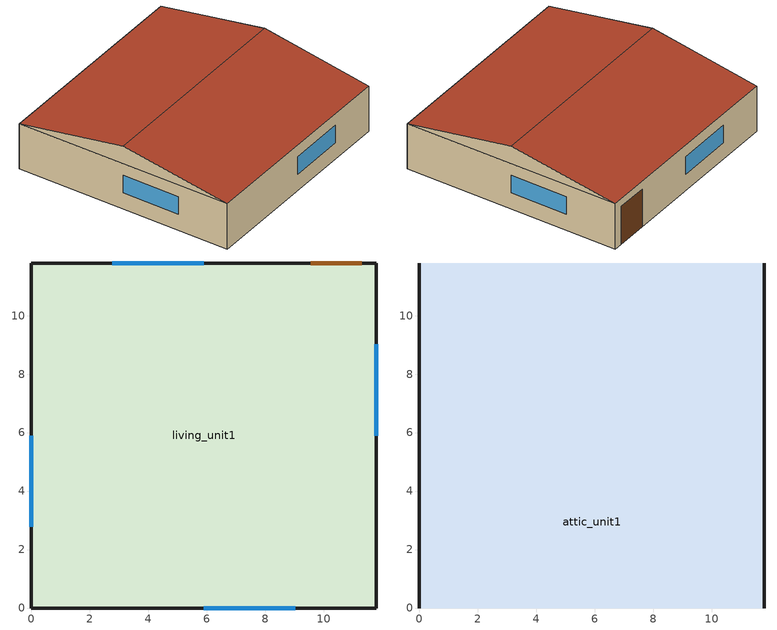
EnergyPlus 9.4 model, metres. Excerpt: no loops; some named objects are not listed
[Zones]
living_unit1
 floor ground (Interior Floor): 0,0 0,11.8 11.8,11.8 11.8,0 z0.12
 wall outside (Exterior Wall): 0,0 11.8,0 11.8,11.8 0,11.8 0,0 z0.12:2.7
 window (Exterior Window): 5.9,0 9.03,0 / 5.9,11.8 2.78,11.8 / 11.8,5.9 11.8,9.03 / 0,5.9 0,2.78 z1.04:2.04
 door (Exterior Door): 11.3,11.8 9.56,11.8 z0.12:2.26
 ceiling to attic_unit1 (Interior Ceiling): 0,0 11.8,0 11.8,11.8 0,11.8 z2.7
attic_unit1
 wall outside (Gable_end): 11.8,0,2.7 11.8,11.8,2.7 11.8,5.9,3.7; 0,11.8,2.7 0,0,2.7 0,5.9,3.7
 roof outside (Exterior Roof): 0,0,2.7 11.8,0,2.7 11.8,5.9,3.7 0,5.9,3.7; 11.8,11.8,2.7 0,11.8,2.7 0,5.9,3.7 11.8,5.9,3.7
[Building]
SF+CZ3CWH+USA_CA_San.Francisco.Intl.AP.724940+gasfurnace+slab+IECC_2018: North Axis {deg}=0; Terrain=Suburbs; Loads Convergence Tolerance Value {W}=0.04; Temperature Convergence Tolerance Value {deltaC}=0.4; Solar Distribution=FullExterior; Maximum Number of Warmup Days=25; Minimum Number of Warmup Days=6
[Site:Location]
San Francisco Intl Ap_CA_USA Design_Conditions: Latitude {deg}=37.62; Longitude {deg}=-122.4; Time Zone {hr}=-8; Elevation {m}=2
[SizingPeriod:DesignDay] Day of Month=21; Dry-Bulb Temperature Range Modifier Type=DefaultMultipliers; Humidity Condition Type=Wetbulb; Barometric Pressure {Pa}=101301; Rain Indicator=No; Snow Indicator=No; Daylight Saving Time Indicator=No
Name | Month | Day Type | Maximum Dry-Bulb Temperature {C} | Daily Dry-Bulb Temperature Range {deltaC} | Wetbulb or DewPoint at Maximum Dry-Bulb {C} | Wind Speed {m/s} | Wind Direction {deg} | Solar Model Indicator | Sky Clearness | ASHRAE Clear Sky Optical Depth for Beam Irradiance (taub) | ASHRAE Clear Sky Optical Depth for Diffuse Irradiance (taud)
San Francisco Intl Ap Ann Htg 99.6% Condns DB | 1 | WinterDesignDay | 3.8 | 0 | 3.8 | 2.2 | 150 | ASHRAEClearSky | 0
San Francisco Intl Ap Ann Clg .4% Condns DB=>MWB | 8 | SummerDesignDay | 28.3 | 8.5 | 17.2 | 5.9 | 310 | ASHRAETau |  | 0.365 | 2.435
[Site:WaterMainsTemperature]
Calculation Method=Correlation; Annual Average Outdoor Air Temperature {C}=13.7833; Maximum Difference In Monthly Average Outdoor Air Temperatures {deltaC}=7.1
[Material]
Name | Roughness | Thickness {m} | Conductivity {W/m-K} | Density {kg/m3} | Specific Heat {J/kg-K} | Solar Absorptance | Thermal Absorptance | Visible Absorptance
sheathing_consol_layer | Rough | 0.0127 | 0.0940184 | 685.008 | 1172.332
ceil_consol_layer | Rough | 0.340392 | 0.0617176 | 41.9286 | 776.251
wall_consol_layer | Rough | 0.1397 | 0.057165 | 120.801 | 1036.26
Asphalt_shingle | MediumRough | 0.00633985 | 0.08186 | 1121.29 | 1255.2 | 0.75
cement_stucco | MediumSmooth | 0.01905 | 0.721 | 1865.58 | 878.64
syn_stucco | MediumSmooth | 0.003048 | 8.65E-02 | 400 | 878.64
Drywall_1/2in | MediumSmooth | 0.0127 | 0.16009 | 800.923 | 1087.84
OSB_5/8in | MediumSmooth | 0.015875 | 0.1163 | 544.627 | 1213.36
OSB_7/16in | MediumSmooth | 0.0111125 | 0.1163 | 544.627 | 1213.36
Blown_R30 | MediumRough | 0.212598 | 0.04119 | 9.61107 | 836.8
Plywood_3/4in | Rough | 0.01905 | 0.115458 | 544.68 | 674.54 | 0.7 | 0.9 | 0.7
Carpet_n_pad | MediumSmooth | 0.0254001 | 0.0601314 | 32.0369 | 836.8 | 0.7 | 0.9 | 0.7
OSB_1/2in | MediumSmooth | 0.0127 | 0.1163 | 544.627 | 1213.36 | 0.7 | 0.9 | 0.7
door_const | Smooth | 0.0396277 | 0.0720096 | 512.64 | 767.58
Std Wood 6inch | MediumSmooth | 0.15 | 0.12 | 540 | 1210 | 0.7 | 0.9 | 0.7
Batt_R10 | MediumRough | 0.0683 | 0.03876 | 9.61107 | 836.8 | 0.7 | 0.9 | 0.7
[Material:NoMass]
Bldg_paper_felt: Roughness=Smooth; Thermal Resistance {m2-K/W}=0.0105666
[Material:AirGap]
Air_4_in_vert: Thermal Resistance {m2-K/W}=0.158499
[WindowMaterial:SimpleGlazingSystem]
Glass: U-Factor {W/m2-K}=1.817152; Solar Heat Gain Coefficient=0.216875; Visible Transmittance=0.88
[WindowMaterial:Blind]
int_blind: Slat Orientation=Horizontal; Slat Width {m}=0.025; Slat Separation {m}=0.01875; Slat Thickness {m}=0.001; Slat Angle {deg}=45; Slat Conductivity {W/m-K}=221; Slat Beam Solar Transmittance=0; Front Side Slat Beam Solar Reflectance=0.5; Back Side Slat Beam Solar Reflectance=0.5; Slat Diffuse Solar Transmittance=0; Front Side Slat Diffuse Solar Reflectance=0.5; Back Side Slat Diffuse Solar Reflectance=0.5; Slat Beam Visible Transmittance=0; Front Side Slat Beam Visible Reflectance=0.5; Back Side Slat Beam Visible Reflectance=0.5; Slat Diffuse Visible Transmittance=0; Front Side Slat Diffuse Visible Reflectance=0.5; Back Side Slat Diffuse Visible Reflectance=0.5; Slat Infrared Hemispherical Transmittance=0; Front Side Slat Infrared Hemispherical Emissivity=0.9; Back Side Slat Infrared Hemispherical Emissivity=0.9; Blind to Glass Distance {m}=0.05; Blind Top Opening Multiplier=0.5; Blind Bottom Opening Multiplier=0.5; Blind Left Side Opening Multiplier=0.5; Blind Right Side Opening Multiplier=0.5
[Construction]
InteriorFurnishings: Std Wood 6inch
Interior Floor: Plywood_3/4in, Carpet_n_pad
Exterior Roof: Asphalt_shingle, OSB_1/2in
Exterior Window: Glass
Exterior Door: door_const
Gable_end: cement_stucco, Bldg_paper_felt, OSB_5/8in, Air_4_in_vert, Drywall_1/2in
window_w_blinds: Glass, int_blind
Exterior Wall: syn_stucco, sheathing_consol_layer, OSB_7/16in, Batt_R10, wall_consol_layer, Drywall_1/2in
Interior Ceiling: ceil_consol_layer, Blown_R30, Drywall_1/2in
[Zone] Multiplier=1
living_unit1; attic_unit1
[WindowShadingControl]
Shades-living_unit1: Zone=living_unit1; Shading Type=InteriorBlind; Construction with Shading=window_w_blinds; Shading Control Type=OnIfScheduleAllows; Schedule=shading_2012iecc; Shading Control Is Scheduled=Yes; Glare Control Is Active=No; Multiple Surface Control Type=Sequential; Fenestration Surface 1=Window_ldf_1.unit1; Fenestration Surface 2=Window_ldb_1.unit1; Fenestration Surface 3=Window_sdr_1.unit1; Fenestration Surface 4=Window_sdl_1.unit1
[InternalMass]
Internalmass_unit1: Construction=InteriorFurnishings; Zone or ZoneList=living_unit1; Surface Area {m2}=9.89591
[GroundHeatTransfer:Control]
gtp_control: Run Basement Preprocessor=no; Run Slab Preprocessor=yes
[GroundHeatTransfer:Slab:Materials]
NMAT: Number of materials=2; ALBEDO: Surface Albedo: No Snow=0.16; ALBEDO: Surface Albedo: Snow=0.4; EPSLW: Surface Emissivity: No Snow=0.9; EPSLW: Surface Emissivity: Snow=0.9; Z0: Surface Roughness: No Snow {cm}=0.75; Z0: Surface Roughness: Snow {cm}=0.05; HIN: Indoor HConv: Downward Flow {W/m2-K}=6; HIN: Indoor HConv: Upward {W/m2-K}=9
[GroundHeatTransfer:Slab:MatlProps]
RHO: Slab Material density {kg/m3}=2300; RHO: Soil Density {kg/m3}=1200; CP: Slab CP {J/kg-K}=650; CP: Soil CP {J/kg-K}=1200; TCON: Slab k {W/m-K}=0.9; TCON: Soil k {W/m-K}=1
[GroundHeatTransfer:Slab:BoundConds]
EVTR: Is surface evapotranspiration modeled=FALSE; FIXBC: is the lower boundary at a fixed temperature=TRUE; TDEEPin {C}=10; USRHflag: Is the ground surface h specified by the user?=FALSE
[GroundHeatTransfer:Slab:BldgProps]
IYRS: Number of years to iterate=10; Shape: Slab shape=0; HBLDG: Building height {m}=4; TIN1: January Indoor Average Temperature Setpoint {C}=22.22; TIN2: February Indoor Average Temperature Setpoint {C}=22.22; TIN3: March Indoor Average Temperature Setpoint {C}=22.22; TIN4: April Indoor Average Temperature Setpoint {C}=22.22; TIN5: May Indoor Average Temperature Setpoint {C}=22.22; TIN6: June Indoor Average Temperature Setpoint {C}=23.88; TIN7: July Indoor Average Temperature Setpoint {C}=23.88; TIN8: August Indoor Average Temperature Setpoint {C}=23.88; TIN9: September Indoor Average Temperature Setpoint {C}=23.88; TIN10: October Indoor Average Temperature Setpoint {C}=22.22; TIN11: November Indoor Average Temperature Setpoint {C}=22.22; TIN12: December Indoor Average Temperature Setpoint {C}=22.22; TINAmp: Daily Indoor sine wave variation amplitude {deltaC}=0; ConvTol: Convergence Tolerance=0.1
[GroundHeatTransfer:Slab:Insulation]
RINS: R value of under slab insulation {m2-K/W}=0; DINS: Width of strip of under slab insulation {m}=0; RVINS: R value of vertical insulation {m2-K/W}=0; ZVINS: Depth of vertical insulation {m}=1.5; IVINS: Flag: Is there vertical insulation=0
[GroundHeatTransfer:Slab:EquivalentSlab]
APRatio: The area to perimeter ratio for this slab {m}=2.59948; SLABDEPTH: Thickness of slab on grade {m}=0.1; CLEARANCE: Distance from edge of slab to domain edge {m}=15; ZCLEARANCE: Distance from bottom of slab to domain bottom {m}=15
[GroundHeatTransfer:Basement:SimParameters]
F: Multiplier for the ADI solution=0.1; IYRS: Maximum number of yearly iterations:=15
[GroundHeatTransfer:Basement:MatlProps]
NMAT: Number of materials in this domain=6; Density for Foundation Wall {kg/m3}=2243; density for Floor Slab {kg/m3}=2243; density for Ceiling {kg/m3}=311; density for Soil {kg/m3}=1500; density for Gravel {kg/m3}=2000; density for Wood {kg/m3}=449; Specific heat for foundation wall {J/kg-K}=880; Specific heat for floor slab {J/kg-K}=880; Specific heat for ceiling {J/kg-K}=1530; Specific heat for soil {J/kg-K}=840; Specific heat for gravel {J/kg-K}=720; Specific heat for wood {J/kg-K}=1530; Thermal conductivity for foundation wall {W/m-K}=1.4; Thermal conductivity for floor slab {W/m-K}=1.4; Thermal conductivity for ceiling {W/m-K}=0.09; thermal conductivity for soil {W/m-K}=1.1; thermal conductivity for gravel {W/m-K}=1.9; thermal conductivity for wood {W/m-K}=0.12
[GroundHeatTransfer:Basement:Insulation]
REXT: R Value of any exterior insulation {m2-K/W}=2.2893; INSFULL: Flag: Is the wall fully insulated?=True
[GroundHeatTransfer:Basement:SurfaceProps]
ALBEDO: Surface albedo for No snow conditions=0.16; ALBEDO: Surface albedo for snow conditions=0.4; EPSLN: Surface emissivity No Snow=0.94; EPSLN: Surface emissivity with Snow=0.86; VEGHT: Surface roughness No snow conditions {cm}=6; VEGHT: Surface roughness Snow conditions {cm}=0.25; PET: Flag, Potential evapotranspiration on?=False
[GroundHeatTransfer:Basement:BldgData]
DWALL: Wall thickness {m}=0.2; DSLAB: Floor slab thickness {m}=0.243828; DGRAVXY: Width of gravel pit beside basement wall {m}=0.3; DGRAVZN: Gravel depth extending above the floor slab {m}=0.2; DGRAVZP: Gravel depth below the floor slab {m}=0.1
[GroundHeatTransfer:Basement:Interior]
COND: Flag: Is the basement conditioned?=True; HIN: Downward convection only heat transfer coefficient {W/m2-K}=0.92; HIN: Upward convection only heat transfer coefficient {W/m2-K}=4.04; HIN: Horizontal convection only heat transfer coefficient {W/m2-K}=3.08; HIN: Downward combined (convection and radiation) heat transfer coefficient {W/m2-K}=6.13; HIN: Upward combined (convection and radiation) heat transfer coefficient {W/m2-K}=9.26; HIN: Horizontal combined (convection and radiation) heat transfer coefficient {W/m2-K}=8.29
[GroundHeatTransfer:Basement:ComBldg]
January average temperature {C}=21; February average temperature {C}=21; March average temperature {C}=21; April average temperature {C}=21; May average temperature {C}=24; June average temperature {C}=24; July average temperature {C}=24; August average temperature {C}=24; September average temperature {C}=24; October average temperature {C}=24; November average temperature {C}=21; December average temperature {C}=21; Daily variation sine wave amplitude {deltaC}=21
[GroundHeatTransfer:Basement:EquivSlab]
APRatio: The area to perimeter ratio for this slab {m}=2.59948; EquivSizing: Flag=True
[GroundHeatTransfer:Basement:EquivAutoGrid]
CLEARANCE: Distance from outside of wall to edge of 3-D ground domain {m}=15; SlabDepth: Thickness of the floor slab {m}=0.1; BaseDepth: Depth of the basement wall below grade {m}=1.21914
[People]
people_unit1: Zone or ZoneList=living_unit1; Number of People Schedule=Occupancy; Number of People Calculation Method=People; Number of People=2; Fraction Radiant=0; Sensible Heat Fraction=autocalculate; Activity Level Schedule=activity_sch; Enable ASHRAE 55 Comfort Warnings=No; Mean Radiant Temperature Calculation Type=ZoneAveraged
[Lights] Zone or ZoneList=living_unit1; Schedule=InteriorLightingHE; Design Level Calculation Method=Watts/Area; Return Air Fraction=0; Fraction Radiant=0.6; Fraction Visible=0.2; Fraction Replaceable=0
Name | Watts per Zone Floor Area {W/m2}
Living Hardwired Lighting1 | 0.302
Living Plug-in Lighting1 | 0.126
[ElectricEquipment] Zone or ZoneList=living_unit1
Name | Schedule | Design Level Calculation Method | Design Level {W} | Fraction Latent | Fraction Radiant | Fraction Lost | Watts per Zone Floor Area {W/m2}
refrigerator1 | Refrigerator | EquipmentLevel | 105.98 | 0 | 1 | 0
IECC_Adj1 | MiscPlugLoad | Watts/Area |  | 0.062439 | 0.411909 | 0.251045 | 2.73
DishWasher | DishWasherAnnualSch | EquipmentLevel | 1125 | 0.15 | 0.6 | 0.25
ClothesWasher | ClothesWasherAnnualSch | EquipmentLevel | 800 | 0 | 0.8 | 0.2
ClothesDryer | ClothesDryerAnnualSch | EquipmentLevel | 2320 | 0.05 | 0.15 | 0.8
Oven | OvenAnnualSch | EquipmentLevel | 4000 | 0.3 | 0.4 | 0.3
[GasEquipment]
Cooktop: Zone or ZoneList=living_unit1; Schedule=CooktopAnnualSch; Design Level Calculation Method=EquipmentLevel; Design Level {W}=5003; Fraction Latent=0.3; Fraction Radiant=0.4; Fraction Lost=0.3; Carbon Dioxide Generation Rate {m3/s-W}=0
[ZoneInfiltration:DesignFlowRate] Schedule=alwaysOn; Design Flow Rate Calculation Method=AirChanges/Hour; Air Changes per Hour {1/hr}=0.3
Name | Zone or ZoneList
living_unti1_infiltration | living_unit1
attic_infiltration | attic_unit1
[ZoneVentilation:DesignFlowRate]
Ventilation_unit1: Zone or ZoneList=living_unit1; Schedule=always_avail; Design Flow Rate Calculation Method=Flow/Zone; Design Flow Rate {m3/s}=0.0283168; Ventilation Type=Exhaust; Fan Pressure Rise {Pa}=0; Fan Total Efficiency=1; Constant Term Coefficient=1; Temperature Term Coefficient=0; Velocity Term Coefficient=0; Velocity Squared Term Coefficient=0; Minimum Indoor Temperature {C}=-100; Maximum Indoor Temperature {C}=100; Delta Temperature {deltaC}=-100; Minimum Outdoor Temperature {C}=-100; Maximum Outdoor Temperature {C}=100; Maximum Wind Speed {m/s}=40
[Exterior:Lights]
Name | Schedule | Design Level {W}
Exterior-Lights_unit1 | ExteriorLighting | 12.44
Garage-Lights_unit1 | InteriorLightingHE | 2.06
[HVACTemplate:Zone:Unitary]
living_unit1: Template Unitary System=HVAC_unitary; Template Thermostat=thermostat_general; Supply Air Maximum Flow Rate {m3/s}=autosize; Outdoor Air Method=Flow/Person; Outdoor Air Flow Rate per Person {m3/s}=0.00944; Baseboard Heating Type=None; Baseboard Heating Capacity {W}=autosize; Zone Cooling Design Supply Air Temperature Input Method=SystemSupplyAirTemperature; Zone Cooling Design Supply Air Temperature {C}=12.8; Zone Cooling Design Supply Air Temperature Difference {deltaC}=11.11; Zone Heating Design Supply Air Temperature Input Method=SystemSupplyAirTemperature; Zone Heating Design Supply Air Temperature {C}=50; Zone Heating Design Supply Air Temperature Difference {deltaC}=30
[HVACTemplate:System:Unitary]
HVAC_unitary: Control Zone or Thermostat Location=living_unit1; Supply Fan Maximum Flow Rate {m3/s}=autosize; Supply Fan Total Efficiency=0.7; Supply Fan Delta Pressure {Pa}=600; Supply Fan Motor Efficiency=0.9; Supply Fan Motor in Air Stream Fraction=1; Cooling Coil Type=SingleSpeedDX; Cooling Design Supply Air Temperature {C}=12.8; Cooling Coil Gross Rated Total Capacity {W}=autosize; Cooling Coil Gross Rated Sensible Heat Ratio=autosize; Cooling Coil Gross Rated COP {W/W}=3; Heating Coil Type=Gas; Heating Design Supply Air Temperature {C}=50; Heating Coil Capacity {W}=autosize; Gas Heating Coil Efficiency=0.8; Maximum Outdoor Air Flow Rate {m3/s}=autosize; Minimum Outdoor Air Flow Rate {m3/s}=autosize; Economizer Type=NoEconomizer; Economizer Lockout=NoLockout; Supply Fan Placement=BlowThrough; Night Cycle Control=StayOff; Heat Recovery Type=None; Sensible Heat Recovery Effectiveness=0.7; Latent Heat Recovery Effectiveness=0.65; Dehumidification Control Type=None; Dehumidification Setpoint {percent}=60; Humidifier Type=None; Humidifier Rated Capacity {m3/s}=0.000001; Humidifier Rated Electric Power {W}=autosize; Humidifier Setpoint {percent}=30; Return Fan=No; Return Fan Total Efficiency=0.7; Return Fan Delta Pressure {Pa}=500; Return Fan Motor Efficiency=0.9; Return Fan Motor in Air Stream Fraction=1
[ExternalInterface:FunctionalMockupUnitImport:From:Variable] Output:Variable Index Key=living_unit1; FMU File=Joe_ep_fmu.fmu; FMU Instance=Joe_ep_fmu
Name | Output:Variable | FMU Variable
 | Zone Mean Air Temperature | epSendZoneMeanAirTemp
 | Zone Thermostat Heating Setpoint Temperature | epSendHeatingSetpoint
 | Zone Thermostat Cooling Setpoint Temperature | epSendCoolingSetpoint
 | Zone Air Relative Humidity | epSendZoneHumidity
[Schedule:Week:Daily]
Week0DishWasherSch: alwaysOffDaySch, Week0Day1DishWasherSch, alwaysOffDaySch, alwaysOffDaySch, alwaysOffDaySch, alwaysOffDaySch, alwaysOffDaySch, alwaysOffDaySch, alwaysOffDaySch, alwaysOffDaySch, alwaysOffDaySch, alwaysOffDaySch
Week1DishWasherSch; Week8DishWasherSch; Week14DishWasherSch; Week16DishWasherSch; Week21DishWasherSch; Week31DishWasherSch; Week32DishWasherSch; Week39DishWasherSch; Week43DishWasherSch; Week47DishWasherSch: alwaysOffDaySch, alwaysOffDaySch, alwaysOffDaySch, alwaysOffDaySch, alwaysOffDaySch, alwaysOffDaySch, alwaysOffDaySch, alwaysOffDaySch, alwaysOffDaySch, alwaysOffDaySch, alwaysOffDaySch, alwaysOffDaySch
Week2DishWasherSch: alwaysOffDaySch, alwaysOffDaySch, Week2Day2DishWasherSch, Week2Day3DishWasherSch, alwaysOffDaySch, Week2Day5DishWasherSch, alwaysOffDaySch, alwaysOffDaySch, alwaysOffDaySch, alwaysOffDaySch, alwaysOffDaySch, alwaysOffDaySch
Week3DishWasherSch: Week3Day0DishWasherSch, alwaysOffDaySch, Week3Day2DishWasherSch, alwaysOffDaySch, alwaysOffDaySch, alwaysOffDaySch, Week3Day6DishWasherSch, alwaysOffDaySch, alwaysOffDaySch, alwaysOffDaySch, alwaysOffDaySch, alwaysOffDaySch
Week4DishWasherSch: alwaysOffDaySch, Week4Day1DishWasherSch, alwaysOffDaySch, alwaysOffDaySch, alwaysOffDaySch, alwaysOffDaySch, alwaysOffDaySch, alwaysOffDaySch, alwaysOffDaySch, alwaysOffDaySch, alwaysOffDaySch, alwaysOffDaySch
Week5DishWasherSch: alwaysOffDaySch, alwaysOffDaySch, alwaysOffDaySch, Week5Day3DishWasherSch, Week5Day4DishWasherSch, alwaysOffDaySch, alwaysOffDaySch, alwaysOffDaySch, alwaysOffDaySch, alwaysOffDaySch, alwaysOffDaySch, alwaysOffDaySch
Week6DishWasherSch: alwaysOffDaySch, Week6Day1DishWasherSch, alwaysOffDaySch, Week6Day3DishWasherSch, alwaysOffDaySch, alwaysOffDaySch, alwaysOffDaySch, alwaysOffDaySch, alwaysOffDaySch, alwaysOffDaySch, alwaysOffDaySch, alwaysOffDaySch
Week7DishWasherSch: Week7Day0DishWasherSch, Week7Day1DishWasherSch, alwaysOffDaySch, alwaysOffDaySch, alwaysOffDaySch, alwaysOffDaySch, alwaysOffDaySch, alwaysOffDaySch, alwaysOffDaySch, alwaysOffDaySch, alwaysOffDaySch, alwaysOffDaySch
Week9DishWasherSch: Week9Day0DishWasherSch, alwaysOffDaySch, alwaysOffDaySch, Week9Day3DishWasherSch, alwaysOffDaySch, alwaysOffDaySch, alwaysOffDaySch, alwaysOffDaySch, alwaysOffDaySch, alwaysOffDaySch, alwaysOffDaySch, alwaysOffDaySch
Week10DishWasherSch: Week10Day0DishWasherSch, alwaysOffDaySch, alwaysOffDaySch, alwaysOffDaySch, Week10Day4DishWasherSch, Week10Day5DishWasherSch, alwaysOffDaySch, alwaysOffDaySch, alwaysOffDaySch, alwaysOffDaySch, alwaysOffDaySch, alwaysOffDaySch
Week11DishWasherSch: alwaysOffDaySch, Week11Day1DishWasherSch, alwaysOffDaySch, Week11Day3DishWasherSch, Week11Day4DishWasherSch, Week11Day5DishWasherSch, Week11Day6DishWasherSch, alwaysOffDaySch, alwaysOffDaySch, alwaysOffDaySch, alwaysOffDaySch, alwaysOffDaySch
Week12DishWasherSch: alwaysOffDaySch, Week12Day1DishWasherSch, alwaysOffDaySch, alwaysOffDaySch, alwaysOffDaySch, Week12Day5DishWasherSch, alwaysOffDaySch, alwaysOffDaySch, alwaysOffDaySch, alwaysOffDaySch, alwaysOffDaySch, alwaysOffDaySch
Week13DishWasherSch: alwaysOffDaySch, Week13Day1DishWasherSch, alwaysOffDaySch, alwaysOffDaySch, alwaysOffDaySch, alwaysOffDaySch, alwaysOffDaySch, alwaysOffDaySch, alwaysOffDaySch, alwaysOffDaySch, alwaysOffDaySch, alwaysOffDaySch
Week15DishWasherSch: Week15Day0DishWasherSch, alwaysOffDaySch, alwaysOffDaySch, alwaysOffDaySch, alwaysOffDaySch, Week15Day5DishWasherSch, alwaysOffDaySch, alwaysOffDaySch, alwaysOffDaySch, alwaysOffDaySch, alwaysOffDaySch, alwaysOffDaySch
Week17DishWasherSch: alwaysOffDaySch, alwaysOffDaySch, alwaysOffDaySch, alwaysOffDaySch, alwaysOffDaySch, Week17Day5DishWasherSch, alwaysOffDaySch, alwaysOffDaySch, alwaysOffDaySch, alwaysOffDaySch, alwaysOffDaySch, alwaysOffDaySch
Week18DishWasherSch: Week18Day0DishWasherSch, alwaysOffDaySch, Week18Day2DishWasherSch, alwaysOffDaySch, Week18Day4DishWasherSch, alwaysOffDaySch, alwaysOffDaySch, alwaysOffDaySch, alwaysOffDaySch, alwaysOffDaySch, alwaysOffDaySch, alwaysOffDaySch
Week19DishWasherSch: alwaysOffDaySch, alwaysOffDaySch, alwaysOffDaySch, Week19Day3DishWasherSch, Week19Day4DishWasherSch, alwaysOffDaySch, alwaysOffDaySch, alwaysOffDaySch, alwaysOffDaySch, alwaysOffDaySch, alwaysOffDaySch, alwaysOffDaySch
Week20DishWasherSch: Week20Day0DishWasherSch, alwaysOffDaySch, Week20Day2DishWasherSch, Week20Day3DishWasherSch, Week20Day4DishWasherSch, alwaysOffDaySch, alwaysOffDaySch, alwaysOffDaySch, alwaysOffDaySch, alwaysOffDaySch, alwaysOffDaySch, alwaysOffDaySch
Week22DishWasherSch: Week22Day0DishWasherSch, alwaysOffDaySch, alwaysOffDaySch, alwaysOffDaySch, alwaysOffDaySch, alwaysOffDaySch, alwaysOffDaySch, alwaysOffDaySch, alwaysOffDaySch, alwaysOffDaySch, alwaysOffDaySch, alwaysOffDaySch
Week23DishWasherSch: alwaysOffDaySch, alwaysOffDaySch, Week23Day2DishWasherSch, Week23Day3DishWasherSch, Week23Day4DishWasherSch, alwaysOffDaySch, alwaysOffDaySch, alwaysOffDaySch, alwaysOffDaySch, alwaysOffDaySch, alwaysOffDaySch, alwaysOffDaySch
Week24DishWasherSch: Week24Day0DishWasherSch, Week24Day1DishWasherSch, Week24Day2DishWasherSch, Week24Day3DishWasherSch, alwaysOffDaySch, alwaysOffDaySch, Week24Day6DishWasherSch, alwaysOffDaySch, alwaysOffDaySch, alwaysOffDaySch, alwaysOffDaySch, alwaysOffDaySch
Week25DishWasherSch: alwaysOffDaySch, Week25Day1DishWasherSch, alwaysOffDaySch, alwaysOffDaySch, alwaysOffDaySch, alwaysOffDaySch, alwaysOffDaySch, alwaysOffDaySch, alwaysOffDaySch, alwaysOffDaySch, alwaysOffDaySch, alwaysOffDaySch
Week26DishWasherSch: Week26Day0DishWasherSch, Week26Day1DishWasherSch, alwaysOffDaySch, alwaysOffDaySch, alwaysOffDaySch, Week26Day5DishWasherSch, alwaysOffDaySch, alwaysOffDaySch, alwaysOffDaySch, alwaysOffDaySch, alwaysOffDaySch, alwaysOffDaySch
Week27DishWasherSch: alwaysOffDaySch, alwaysOffDaySch, alwaysOffDaySch, alwaysOffDaySch, alwaysOffDaySch, Week27Day5DishWasherSch, alwaysOffDaySch, alwaysOffDaySch, alwaysOffDaySch, alwaysOffDaySch, alwaysOffDaySch, alwaysOffDaySch
Week28DishWasherSch: alwaysOffDaySch, alwaysOffDaySch, alwaysOffDaySch, Week28Day3DishWasherSch, alwaysOffDaySch, alwaysOffDaySch, alwaysOffDaySch, alwaysOffDaySch, alwaysOffDaySch, alwaysOffDaySch, alwaysOffDaySch, alwaysOffDaySch
Week29DishWasherSch: alwaysOffDaySch, alwaysOffDaySch, Week29Day2DishWasherSch, alwaysOffDaySch, alwaysOffDaySch, alwaysOffDaySch, alwaysOffDaySch, alwaysOffDaySch, alwaysOffDaySch, alwaysOffDaySch, alwaysOffDaySch, alwaysOffDaySch
Week30DishWasherSch: alwaysOffDaySch, Week30Day1DishWasherSch, alwaysOffDaySch, alwaysOffDaySch, alwaysOffDaySch, alwaysOffDaySch, alwaysOffDaySch, alwaysOffDaySch, alwaysOffDaySch, alwaysOffDaySch, alwaysOffDaySch, alwaysOffDaySch
Week33DishWasherSch: alwaysOffDaySch, Week33Day1DishWasherSch, alwaysOffDaySch, alwaysOffDaySch, Week33Day4DishWasherSch, Week33Day5DishWasherSch, alwaysOffDaySch, alwaysOffDaySch, alwaysOffDaySch, alwaysOffDaySch, alwaysOffDaySch, alwaysOffDaySch
Week34DishWasherSch: alwaysOffDaySch, alwaysOffDaySch, alwaysOffDaySch, alwaysOffDaySch, alwaysOffDaySch, alwaysOffDaySch, Week34Day6DishWasherSch, alwaysOffDaySch, alwaysOffDaySch, alwaysOffDaySch, alwaysOffDaySch, alwaysOffDaySch
Week35DishWasherSch: Week35Day0DishWasherSch, Week35Day1DishWasherSch, alwaysOffDaySch, Week35Day3DishWasherSch, alwaysOffDaySch, alwaysOffDaySch, alwaysOffDaySch, alwaysOffDaySch, alwaysOffDaySch, alwaysOffDaySch, alwaysOffDaySch, alwaysOffDaySch
Week36DishWasherSch: Week36Day0DishWasherSch, alwaysOffDaySch, Week36Day2DishWasherSch, alwaysOffDaySch, alwaysOffDaySch, alwaysOffDaySch, Week36Day6DishWasherSch, alwaysOffDaySch, alwaysOffDaySch, alwaysOffDaySch, alwaysOffDaySch, alwaysOffDaySch
Week37DishWasherSch: Week37Day0DishWasherSch, alwaysOffDaySch, Week37Day2DishWasherSch, alwaysOffDaySch, alwaysOffDaySch, alwaysOffDaySch, Week37Day6DishWasherSch, alwaysOffDaySch, alwaysOffDaySch, alwaysOffDaySch, alwaysOffDaySch, alwaysOffDaySch
Week38DishWasherSch: Week38Day0DishWasherSch, alwaysOffDaySch, Week38Day2DishWasherSch, alwaysOffDaySch, Week38Day4DishWasherSch, Week38Day5DishWasherSch, Week38Day6DishWasherSch, alwaysOffDaySch, alwaysOffDaySch, alwaysOffDaySch, alwaysOffDaySch, alwaysOffDaySch
Week40DishWasherSch: alwaysOffDaySch, Week40Day1DishWasherSch, alwaysOffDaySch, Week40Day3DishWasherSch, Week40Day4DishWasherSch, alwaysOffDaySch, Week40Day6DishWasherSch, alwaysOffDaySch, alwaysOffDaySch, alwaysOffDaySch, alwaysOffDaySch, alwaysOffDaySch
Week41DishWasherSch: alwaysOffDaySch, Week41Day1DishWasherSch, alwaysOffDaySch, alwaysOffDaySch, alwaysOffDaySch, Week41Day5DishWasherSch, alwaysOffDaySch, alwaysOffDaySch, alwaysOffDaySch, alwaysOffDaySch, alwaysOffDaySch, alwaysOffDaySch
Week42DishWasherSch: alwaysOffDaySch, alwaysOffDaySch, alwaysOffDaySch, Week42Day3DishWasherSch, alwaysOffDaySch, alwaysOffDaySch, alwaysOffDaySch, alwaysOffDaySch, alwaysOffDaySch, alwaysOffDaySch, alwaysOffDaySch, alwaysOffDaySch
Week44DishWasherSch: alwaysOffDaySch, Week44Day1DishWasherSch, alwaysOffDaySch, Week44Day3DishWasherSch, Week44Day4DishWasherSch, alwaysOffDaySch, alwaysOffDaySch, alwaysOffDaySch, alwaysOffDaySch, alwaysOffDaySch, alwaysOffDaySch, alwaysOffDaySch
Week45DishWasherSch: Week45Day0DishWasherSch, alwaysOffDaySch, alwaysOffDaySch, alwaysOffDaySch, Week45Day4DishWasherSch, alwaysOffDaySch, alwaysOffDaySch, alwaysOffDaySch, alwaysOffDaySch, alwaysOffDaySch, alwaysOffDaySch, alwaysOffDaySch
Week46DishWasherSch: Week46Day0DishWasherSch, Week46Day1DishWasherSch, Week46Day2DishWasherSch, Week46Day3DishWasherSch, alwaysOffDaySch, alwaysOffDaySch, alwaysOffDaySch, alwaysOffDaySch, alwaysOffDaySch, alwaysOffDaySch, alwaysOffDaySch, alwaysOffDaySch
Week48DishWasherSch: Week48Day0DishWasherSch, Week48Day1DishWasherSch, alwaysOffDaySch, alwaysOffDaySch, alwaysOffDaySch, alwaysOffDaySch, alwaysOffDaySch, alwaysOffDaySch, alwaysOffDaySch, alwaysOffDaySch, alwaysOffDaySch, alwaysOffDaySch
Week49DishWasherSch: alwaysOffDaySch, alwaysOffDaySch, alwaysOffDaySch, alwaysOffDaySch, alwaysOffDaySch, Week49Day5DishWasherSch, alwaysOffDaySch, alwaysOffDaySch, alwaysOffDaySch, alwaysOffDaySch, alwaysOffDaySch, alwaysOffDaySch
Week50DishWasherSch: alwaysOffDaySch, Week50Day1DishWasherSch, alwaysOffDaySch, Week50Day3DishWasherSch, alwaysOffDaySch, Week50Day5DishWasherSch, Week50Day6DishWasherSch, alwaysOffDaySch, alwaysOffDaySch, alwaysOffDaySch, alwaysOffDaySch, alwaysOffDaySch
Week51DishWasherSch: Week51Day0DishWasherSch, alwaysOffDaySch, alwaysOffDaySch, alwaysOffDaySch, Week51Day4DishWasherSch, alwaysOffDaySch, alwaysOffDaySch, alwaysOffDaySch, alwaysOffDaySch, alwaysOffDaySch, alwaysOffDaySch, alwaysOffDaySch
Week0ClothesWasherSch: Week0Day0ClothesWasherSch, alwaysOffDaySch, alwaysOffDaySch, alwaysOffDaySch, alwaysOffDaySch, Week0Day5ClothesWasherSch, alwaysOffDaySch, alwaysOffDaySch, alwaysOffDaySch, alwaysOffDaySch, alwaysOffDaySch, alwaysOffDaySch
Week1ClothesWasherSch: alwaysOffDaySch, alwaysOffDaySch, Week1Day2ClothesWasherSch, alwaysOffDaySch, Week1Day4ClothesWasherSch, Week1Day5ClothesWasherSch, alwaysOffDaySch, alwaysOffDaySch, alwaysOffDaySch, alwaysOffDaySch, alwaysOffDaySch, alwaysOffDaySch
Week2ClothesWasherSch: Week2Day0ClothesWasherSch, alwaysOffDaySch, Week2Day2ClothesWasherSch, Week2Day3ClothesWasherSch, Week2Day4ClothesWasherSch, alwaysOffDaySch, alwaysOffDaySch, alwaysOffDaySch, alwaysOffDaySch, alwaysOffDaySch, alwaysOffDaySch, alwaysOffDaySch
Week3ClothesWasherSch: alwaysOffDaySch, alwaysOffDaySch, alwaysOffDaySch, alwaysOffDaySch, alwaysOffDaySch, Week3Day5ClothesWasherSch, alwaysOffDaySch, alwaysOffDaySch, alwaysOffDaySch, alwaysOffDaySch, alwaysOffDaySch, alwaysOffDaySch
Week4ClothesWasherSch: Week4Day0ClothesWasherSch, alwaysOffDaySch, alwaysOffDaySch, alwaysOffDaySch, Week4Day4ClothesWasherSch, Week4Day5ClothesWasherSch, alwaysOffDaySch, alwaysOffDaySch, alwaysOffDaySch, alwaysOffDaySch, alwaysOffDaySch, alwaysOffDaySch
Week5ClothesWasherSch: alwaysOffDaySch, alwaysOffDaySch, alwaysOffDaySch, alwaysOffDaySch, Week5Day4ClothesWasherSch, alwaysOffDaySch, Week5Day6ClothesWasherSch, alwaysOffDaySch, alwaysOffDaySch, alwaysOffDaySch, alwaysOffDaySch, alwaysOffDaySch
Week6ClothesWasherSch: Week6Day0ClothesWasherSch, alwaysOffDaySch, Week6Day2ClothesWasherSch, Week6Day3ClothesWasherSch, alwaysOffDaySch, alwaysOffDaySch, Week6Day6ClothesWasherSch, alwaysOffDaySch, alwaysOffDaySch, alwaysOffDaySch, alwaysOffDaySch, alwaysOffDaySch
Week7ClothesWasherSch: Week7Day0ClothesWasherSch, alwaysOffDaySch, Week7Day2ClothesWasherSch, Week7Day3ClothesWasherSch, Week7Day4ClothesWasherSch, alwaysOffDaySch, alwaysOffDaySch, alwaysOffDaySch, alwaysOffDaySch, alwaysOffDaySch, alwaysOffDaySch, alwaysOffDaySch
Week8ClothesWasherSch: alwaysOffDaySch, Week8Day1ClothesWasherSch, alwaysOffDaySch, alwaysOffDaySch, alwaysOffDaySch, alwaysOffDaySch, Week8Day6ClothesWasherSch, alwaysOffDaySch, alwaysOffDaySch, alwaysOffDaySch, alwaysOffDaySch, alwaysOffDaySch
Week9ClothesWasherSch: Week9Day0ClothesWasherSch, alwaysOffDaySch, alwaysOffDaySch, alwaysOffDaySch, Week9Day4ClothesWasherSch, alwaysOffDaySch, alwaysOffDaySch, alwaysOffDaySch, alwaysOffDaySch, alwaysOffDaySch, alwaysOffDaySch, alwaysOffDaySch
Week10ClothesWasherSch: Week10Day0ClothesWasherSch, alwaysOffDaySch, alwaysOffDaySch, alwaysOffDaySch, Week10Day4ClothesWasherSch, alwaysOffDaySch, alwaysOffDaySch, alwaysOffDaySch, alwaysOffDaySch, alwaysOffDaySch, alwaysOffDaySch, alwaysOffDaySch
Week11ClothesWasherSch: Week11Day0ClothesWasherSch, alwaysOffDaySch, alwaysOffDaySch, alwaysOffDaySch, Week11Day4ClothesWasherSch, Week11Day5ClothesWasherSch, alwaysOffDaySch, alwaysOffDaySch, alwaysOffDaySch, alwaysOffDaySch, alwaysOffDaySch, alwaysOffDaySch
Week12ClothesWasherSch: alwaysOffDaySch, Week12Day1ClothesWasherSch, Week12Day2ClothesWasherSch, alwaysOffDaySch, alwaysOffDaySch, alwaysOffDaySch, Week12Day6ClothesWasherSch, alwaysOffDaySch, alwaysOffDaySch, alwaysOffDaySch, alwaysOffDaySch, alwaysOffDaySch
Week13ClothesWasherSch: alwaysOffDaySch, alwaysOffDaySch, alwaysOffDaySch, alwaysOffDaySch, alwaysOffDaySch, Week13Day5ClothesWasherSch, alwaysOffDaySch, alwaysOffDaySch, alwaysOffDaySch, alwaysOffDaySch, alwaysOffDaySch, alwaysOffDaySch
Week14ClothesWasherSch: Week14Day0ClothesWasherSch, alwaysOffDaySch, alwaysOffDaySch, Week14Day3ClothesWasherSch, alwaysOffDaySch, alwaysOffDaySch, alwaysOffDaySch, alwaysOffDaySch, alwaysOffDaySch, alwaysOffDaySch, alwaysOffDaySch, alwaysOffDaySch
Week15ClothesWasherSch: Week15Day0ClothesWasherSch, alwaysOffDaySch, Week15Day2ClothesWasherSch, Week15Day3ClothesWasherSch, Week15Day4ClothesWasherSch, alwaysOffDaySch, Week15Day6ClothesWasherSch, alwaysOffDaySch, alwaysOffDaySch, alwaysOffDaySch, alwaysOffDaySch, alwaysOffDaySch
Week16ClothesWasherSch: alwaysOffDaySch, alwaysOffDaySch, Week16Day2ClothesWasherSch, Week16Day3ClothesWasherSch, alwaysOffDaySch, alwaysOffDaySch, alwaysOffDaySch, alwaysOffDaySch, alwaysOffDaySch, alwaysOffDaySch, alwaysOffDaySch, alwaysOffDaySch
Week17ClothesWasherSch: alwaysOffDaySch, alwaysOffDaySch, alwaysOffDaySch, alwaysOffDaySch, Week17Day4ClothesWasherSch, Week17Day5ClothesWasherSch, alwaysOffDaySch, alwaysOffDaySch, alwaysOffDaySch, alwaysOffDaySch, alwaysOffDaySch, alwaysOffDaySch
Week18ClothesWasherSch: alwaysOffDaySch, alwaysOffDaySch, Week18Day2ClothesWasherSch, alwaysOffDaySch, alwaysOffDaySch, Week18Day5ClothesWasherSch, alwaysOffDaySch, alwaysOffDaySch, alwaysOffDaySch, alwaysOffDaySch, alwaysOffDaySch, alwaysOffDaySch
Week19ClothesWasherSch: alwaysOffDaySch, alwaysOffDaySch, Week19Day2ClothesWasherSch, alwaysOffDaySch, alwaysOffDaySch, alwaysOffDaySch, alwaysOffDaySch, alwaysOffDaySch, alwaysOffDaySch, alwaysOffDaySch, alwaysOffDaySch, alwaysOffDaySch
Week20ClothesWasherSch: alwaysOffDaySch, alwaysOffDaySch, alwaysOffDaySch, alwaysOffDaySch, alwaysOffDaySch, alwaysOffDaySch, Week20Day6ClothesWasherSch, alwaysOffDaySch, alwaysOffDaySch, alwaysOffDaySch, alwaysOffDaySch, alwaysOffDaySch
Week21ClothesWasherSch: alwaysOffDaySch, Week21Day1ClothesWasherSch, Week21Day2ClothesWasherSch, alwaysOffDaySch, alwaysOffDaySch, alwaysOffDaySch, Week21Day6ClothesWasherSch, alwaysOffDaySch, alwaysOffDaySch, alwaysOffDaySch, alwaysOffDaySch, alwaysOffDaySch
Week22ClothesWasherSch: alwaysOffDaySch, Week22Day1ClothesWasherSch, alwaysOffDaySch, Week22Day3ClothesWasherSch, Week22Day4ClothesWasherSch, alwaysOffDaySch, alwaysOffDaySch, alwaysOffDaySch, alwaysOffDaySch, alwaysOffDaySch, alwaysOffDaySch, alwaysOffDaySch
Week23ClothesWasherSch: alwaysOffDaySch, alwaysOffDaySch, alwaysOffDaySch, alwaysOffDaySch, alwaysOffDaySch, alwaysOffDaySch, Week23Day6ClothesWasherSch, alwaysOffDaySch, alwaysOffDaySch, alwaysOffDaySch, alwaysOffDaySch, alwaysOffDaySch
Week24ClothesWasherSch: alwaysOffDaySch, alwaysOffDaySch, alwaysOffDaySch, alwaysOffDaySch, Week24Day4ClothesWasherSch, Week24Day5ClothesWasherSch, alwaysOffDaySch, alwaysOffDaySch, alwaysOffDaySch, alwaysOffDaySch, alwaysOffDaySch, alwaysOffDaySch
Week25ClothesWasherSch: Week25Day0ClothesWasherSch, alwaysOffDaySch, alwaysOffDaySch, alwaysOffDaySch, alwaysOffDaySch, alwaysOffDaySch, Week25Day6ClothesWasherSch, alwaysOffDaySch, alwaysOffDaySch, alwaysOffDaySch, alwaysOffDaySch, alwaysOffDaySch
Week26ClothesWasherSch: Week26Day0ClothesWasherSch, alwaysOffDaySch, alwaysOffDaySch, alwaysOffDaySch, Week26Day4ClothesWasherSch, alwaysOffDaySch, alwaysOffDaySch, alwaysOffDaySch, alwaysOffDaySch, alwaysOffDaySch, alwaysOffDaySch, alwaysOffDaySch
Week27ClothesWasherSch: Week27Day0ClothesWasherSch, alwaysOffDaySch, alwaysOffDaySch, Week27Day3ClothesWasherSch, alwaysOffDaySch, alwaysOffDaySch, alwaysOffDaySch, alwaysOffDaySch, alwaysOffDaySch, alwaysOffDaySch, alwaysOffDaySch, alwaysOffDaySch
Week28ClothesWasherSch: alwaysOffDaySch, alwaysOffDaySch, alwaysOffDaySch, Week28Day3ClothesWasherSch, alwaysOffDaySch, Week28Day5ClothesWasherSch, Week28Day6ClothesWasherSch, alwaysOffDaySch, alwaysOffDaySch, alwaysOffDaySch, alwaysOffDaySch, alwaysOffDaySch
Week29ClothesWasherSch: alwaysOffDaySch, alwaysOffDaySch, alwaysOffDaySch, alwaysOffDaySch, alwaysOffDaySch, Week29Day5ClothesWasherSch, Week29Day6ClothesWasherSch, alwaysOffDaySch, alwaysOffDaySch, alwaysOffDaySch, alwaysOffDaySch, alwaysOffDaySch
Week30ClothesWasherSch: alwaysOffDaySch, alwaysOffDaySch, alwaysOffDaySch, alwaysOffDaySch, Week30Day4ClothesWasherSch, Week30Day5ClothesWasherSch, Week30Day6ClothesWasherSch, alwaysOffDaySch, alwaysOffDaySch, alwaysOffDaySch, alwaysOffDaySch, alwaysOffDaySch
[Schedule:Week:Compact]
RefrigeratorWeek: For: AllDays, RefrigeratorDay
MiscPlugLoadWeek: For: AllDays, MiscPlugLoadDay
DishwasherWeek: For: Weekdays, DishwasherWeekday, For: CustomDay1, DishwasherVacation, For: AllOtherDays, DishwasherWeekend
OccupancyWeek: AllDays, OccupancyDay
LightingProfileWeek_EELighting: For: AllDays, LightingDay_EELighting
[Schedule:Year]
Occupancy: OccupancyWeek, 1, 1, 12, 31
InteriorLightingHE: LightingProfileWeek_EELighting, 1, 1, 12, 31
ExteriorLighting: ExteriorLightingProfileWeek, 1, 1, 12, 31
Refrigerator: RefrigeratorWeek, 1, 1, 12, 31
MiscPlugLoad: MiscPlugLoadWeek, 1, 1, 12, 31
Dishwasher: DishwasherWeek, 1, 1, 12, 31
ClothesWasher: ClothesWasherWeek, 1, 1, 12, 31
ClothesDryer: ClothesDryerWeek, 1, 1, 12, 31
DishWasherAnnualSch: Week0DishWasherSch, 1, 1, 1, 7, Week1DishWasherSch, 1, 8, 1, 14, Week2DishWasherSch, 1, 15, 1, 21, Week3DishWasherSch, 1, 22, 1, 28, Week4DishWasherSch, 1, 29, 2, 4, Week5DishWasherSch, 2, 5, 2, 11, Week6DishWasherSch, 2, 12, 2, 18, Week7DishWasherSch, 2, 19, 2, 25, Week8DishWasherSch, 2, 26, 3, 4, Week9DishWasherSch, 3, 5, 3, 11, Week10DishWasherSch, 3, 12, 3, 18, Week11DishWasherSch, 3, 19, 3, 25, Week12DishWasherSch, 3, 26, 4, 1, Week13DishWasherSch, 4, 2, 4, 8, Week14DishWasherSch, 4, 9, 4, 15, Week15DishWasherSch, 4, 16, 4, 22, Week16DishWasherSch, 4, 23, 4, 29, Week17DishWasherSch, 4, 30, 5, 6, Week18DishWasherSch, 5, 7, 5, 13, Week19DishWasherSch, 5, 14, 5, 20, Week20DishWasherSch, 5, 21, 5, 27, Week21DishWasherSch, 5, 28, 6, 3, Week22DishWasherSch, 6, 4, 6, 10, Week23DishWasherSch, 6, 11, 6, 17, Week24DishWasherSch, 6, 18, 6, 24, Week25DishWasherSch, 6, 25, 7, 1, Week26DishWasherSch, 7, 2, 7, 8, Week27DishWasherSch, 7, 9, 7, 15, Week28DishWasherSch, 7, 16, 7, 22, Week29DishWasherSch, 7, 23, 7, 29, Week30DishWasherSch, 7, 30, 8, 5, Week31DishWasherSch, 8, 6, 8, 12, Week32DishWasherSch, 8, 13, 8, 19, Week33DishWasherSch, 8, 20, 8, 26, Week34DishWasherSch, 8, 27, 9, 2, Week35DishWasherSch, 9, 3, 9, 9, Week36DishWasherSch, 9, 10, 9, 16, Week37DishWasherSch, 9, 17, 9, 23, Week38DishWasherSch, 9, 24, 9, 30, Week39DishWasherSch, 9, 31, 10, 7, Week40DishWasherSch, 10, 8, 10, 14, Week41DishWasherSch, 10, 15, 10, 21, Week42DishWasherSch, 10, 22, 10, 28, Week43DishWasherSch, 10, 29, 11, 4, Week44DishWasherSch, 11, 5, 11, 11, Week45DishWasherSch, 11, 12, 11, 18, Week46DishWasherSch, 11, 19, 11, 25, Week47DishWasherSch, 11, 26, 12, 2, Week48DishWasherSch, 12, 3, 12, 9, Week49DishWasherSch, 12, 10, 12, 16, Week50DishWasherSch, 12, 17, 12, 23, Week51DishWasherSch, 12, 24, 12, 31
ClothesWasherAnnualSch: Week0ClothesWasherSch, 1, 1, 1, 7, Week1ClothesWasherSch, 1, 8, 1, 14, Week2ClothesWasherSch, 1, 15, 1, 21, Week3ClothesWasherSch, 1, 22, 1, 28, Week4ClothesWasherSch, 1, 29, 2, 4, Week5ClothesWasherSch, 2, 5, 2, 11, Week6ClothesWasherSch, 2, 12, 2, 18, Week7ClothesWasherSch, 2, 19, 2, 25, Week8ClothesWasherSch, 2, 26, 3, 4, Week9ClothesWasherSch, 3, 5, 3, 11, Week10ClothesWasherSch, 3, 12, 3, 18, Week11ClothesWasherSch, 3, 19, 3, 25, Week12ClothesWasherSch, 3, 26, 4, 1, Week13ClothesWasherSch, 4, 2, 4, 8, Week14ClothesWasherSch, 4, 9, 4, 15, Week15ClothesWasherSch, 4, 16, 4, 22, Week16ClothesWasherSch, 4, 23, 4, 29, Week17ClothesWasherSch, 4, 30, 5, 6, Week18ClothesWasherSch, 5, 7, 5, 13, Week19ClothesWasherSch, 5, 14, 5, 20, Week20ClothesWasherSch, 5, 21, 5, 27, Week21ClothesWasherSch, 5, 28, 6, 3, Week22ClothesWasherSch, 6, 4, 6, 10, Week23ClothesWasherSch, 6, 11, 6, 17, Week24ClothesWasherSch, 6, 18, 6, 24, Week25ClothesWasherSch, 6, 25, 7, 1, Week26ClothesWasherSch, 7, 2, 7, 8, Week27ClothesWasherSch, 7, 9, 7, 15, Week28ClothesWasherSch, 7, 16, 7, 22, Week29ClothesWasherSch, 7, 23, 7, 29, Week30ClothesWasherSch, 7, 30, 8, 5, Week31ClothesWasherSch, 8, 6, 8, 12, Week32ClothesWasherSch, 8, 13, 8, 19, Week33ClothesWasherSch, 8, 20, 8, 26, Week34ClothesWasherSch, 8, 27, 9, 2, Week35ClothesWasherSch, 9, 3, 9, 9, Week36ClothesWasherSch, 9, 10, 9, 16, Week37ClothesWasherSch, 9, 17, 9, 23, Week38ClothesWasherSch, 9, 24, 9, 30, Week39ClothesWasherSch, 9, 31, 10, 7, Week40ClothesWasherSch, 10, 8, 10, 14, Week41ClothesWasherSch, 10, 15, 10, 21, Week42ClothesWasherSch, 10, 22, 10, 28, Week43ClothesWasherSch, 10, 29, 11, 4, Week44ClothesWasherSch, 11, 5, 11, 11, Week45ClothesWasherSch, 11, 12, 11, 18, Week46ClothesWasherSch, 11, 19, 11, 25, Week47ClothesWasherSch, 11, 26, 12, 2, Week48ClothesWasherSch, 12, 3, 12, 9, Week49ClothesWasherSch, 12, 10, 12, 16, Week50ClothesWasherSch, 12, 17, 12, 23, Week51ClothesWasherSch, 12, 24, 12, 31
ClothesDryerAnnualSch: Week0ClothesDryerSch, 1, 1, 1, 7, Week1ClothesDryerSch, 1, 8, 1, 14, Week2ClothesDryerSch, 1, 15, 1, 21, Week3ClothesDryerSch, 1, 22, 1, 28, Week4ClothesDryerSch, 1, 29, 2, 4, Week5ClothesDryerSch, 2, 5, 2, 11, Week6ClothesDryerSch, 2, 12, 2, 18, Week7ClothesDryerSch, 2, 19, 2, 25, Week8ClothesDryerSch, 2, 26, 3, 4, Week9ClothesDryerSch, 3, 5, 3, 11, Week10ClothesDryerSch, 3, 12, 3, 18, Week11ClothesDryerSch, 3, 19, 3, 25, Week12ClothesDryerSch, 3, 26, 4, 1, Week13ClothesDryerSch, 4, 2, 4, 8, Week14ClothesDryerSch, 4, 9, 4, 15, Week15ClothesDryerSch, 4, 16, 4, 22, Week16ClothesDryerSch, 4, 23, 4, 29, Week17ClothesDryerSch, 4, 30, 5, 6, Week18ClothesDryerSch, 5, 7, 5, 13, Week19ClothesDryerSch, 5, 14, 5, 20, Week20ClothesDryerSch, 5, 21, 5, 27, Week21ClothesDryerSch, 5, 28, 6, 3, Week22ClothesDryerSch, 6, 4, 6, 10, Week23ClothesDryerSch, 6, 11, 6, 17, Week24ClothesDryerSch, 6, 18, 6, 24, Week25ClothesDryerSch, 6, 25, 7, 1, Week26ClothesDryerSch, 7, 2, 7, 8, Week27ClothesDryerSch, 7, 9, 7, 15, Week28ClothesDryerSch, 7, 16, 7, 22, Week29ClothesDryerSch, 7, 23, 7, 29, Week30ClothesDryerSch, 7, 30, 8, 5, Week31ClothesDryerSch, 8, 6, 8, 12, Week32ClothesDryerSch, 8, 13, 8, 19, Week33ClothesDryerSch, 8, 20, 8, 26, Week34ClothesDryerSch, 8, 27, 9, 2, Week35ClothesDryerSch, 9, 3, 9, 9, Week36ClothesDryerSch, 9, 10, 9, 16, Week37ClothesDryerSch, 9, 17, 9, 23, Week38ClothesDryerSch, 9, 24, 9, 30, Week39ClothesDryerSch, 9, 31, 10, 7, Week40ClothesDryerSch, 10, 8, 10, 14, Week41ClothesDryerSch, 10, 15, 10, 21, Week42ClothesDryerSch, 10, 22, 10, 28, Week43ClothesDryerSch, 10, 29, 11, 4, Week44ClothesDryerSch, 11, 5, 11, 11, Week45ClothesDryerSch, 11, 12, 11, 18, Week46ClothesDryerSch, 11, 19, 11, 25, Week47ClothesDryerSch, 11, 26, 12, 2, Week48ClothesDryerSch, 12, 3, 12, 9, Week49ClothesDryerSch, 12, 10, 12, 16, Week50ClothesDryerSch, 12, 17, 12, 23, Week51ClothesDryerSch, 12, 24, 12, 31
CooktopAnnualSch: Week0CooktopSch, 1, 1, 1, 7, Week1CooktopSch, 1, 8, 1, 14, Week2CooktopSch, 1, 15, 1, 21, Week3CooktopSch, 1, 22, 1, 28, Week4CooktopSch, 1, 29, 2, 4, Week5CooktopSch, 2, 5, 2, 11, Week6CooktopSch, 2, 12, 2, 18, Week7CooktopSch, 2, 19, 2, 25, Week8CooktopSch, 2, 26, 3, 4, Week9CooktopSch, 3, 5, 3, 11, Week10CooktopSch, 3, 12, 3, 18, Week11CooktopSch, 3, 19, 3, 25, Week12CooktopSch, 3, 26, 4, 1, Week13CooktopSch, 4, 2, 4, 8, Week14CooktopSch, 4, 9, 4, 15, Week15CooktopSch, 4, 16, 4, 22, Week16CooktopSch, 4, 23, 4, 29, Week17CooktopSch, 4, 30, 5, 6, Week18CooktopSch, 5, 7, 5, 13, Week19CooktopSch, 5, 14, 5, 20, Week20CooktopSch, 5, 21, 5, 27, Week21CooktopSch, 5, 28, 6, 3, Week22CooktopSch, 6, 4, 6, 10, Week23CooktopSch, 6, 11, 6, 17, Week24CooktopSch, 6, 18, 6, 24, Week25CooktopSch, 6, 25, 7, 1, Week26CooktopSch, 7, 2, 7, 8, Week27CooktopSch, 7, 9, 7, 15, Week28CooktopSch, 7, 16, 7, 22, Week29CooktopSch, 7, 23, 7, 29, Week30CooktopSch, 7, 30, 8, 5, Week31CooktopSch, 8, 6, 8, 12, Week32CooktopSch, 8, 13, 8, 19, Week33CooktopSch, 8, 20, 8, 26, Week34CooktopSch, 8, 27, 9, 2, Week35CooktopSch, 9, 3, 9, 9, Week36CooktopSch, 9, 10, 9, 16, Week37CooktopSch, 9, 17, 9, 23, Week38CooktopSch, 9, 24, 9, 30, Week39CooktopSch, 9, 31, 10, 7, Week40CooktopSch, 10, 8, 10, 14, Week41CooktopSch, 10, 15, 10, 21, Week42CooktopSch, 10, 22, 10, 28, Week43CooktopSch, 10, 29, 11, 4, Week44CooktopSch, 11, 5, 11, 11, Week45CooktopSch, 11, 12, 11, 18, Week46CooktopSch, 11, 19, 11, 25, Week47CooktopSch, 11, 26, 12, 2, Week48CooktopSch, 12, 3, 12, 9, Week49CooktopSch, 12, 10, 12, 16, Week50CooktopSch, 12, 17, 12, 23, Week51CooktopSch, 12, 24, 12, 31
OvenAnnualSch: Week0OvenSch, 1, 1, 1, 7, Week1OvenSch, 1, 8, 1, 14, Week2OvenSch, 1, 15, 1, 21, Week3OvenSch, 1, 22, 1, 28, Week4OvenSch, 1, 29, 2, 4, Week5OvenSch, 2, 5, 2, 11, Week6OvenSch, 2, 12, 2, 18, Week7OvenSch, 2, 19, 2, 25, Week8OvenSch, 2, 26, 3, 4, Week9OvenSch, 3, 5, 3, 11, Week10OvenSch, 3, 12, 3, 18, Week11OvenSch, 3, 19, 3, 25, Week12OvenSch, 3, 26, 4, 1, Week13OvenSch, 4, 2, 4, 8, Week14OvenSch, 4, 9, 4, 15, Week15OvenSch, 4, 16, 4, 22, Week16OvenSch, 4, 23, 4, 29, Week17OvenSch, 4, 30, 5, 6, Week18OvenSch, 5, 7, 5, 13, Week19OvenSch, 5, 14, 5, 20, Week20OvenSch, 5, 21, 5, 27, Week21OvenSch, 5, 28, 6, 3, Week22OvenSch, 6, 4, 6, 10, Week23OvenSch, 6, 11, 6, 17, Week24OvenSch, 6, 18, 6, 24, Week25OvenSch, 6, 25, 7, 1, Week26OvenSch, 7, 2, 7, 8, Week27OvenSch, 7, 9, 7, 15, Week28OvenSch, 7, 16, 7, 22, Week29OvenSch, 7, 23, 7, 29, Week30OvenSch, 7, 30, 8, 5, Week31OvenSch, 8, 6, 8, 12, Week32OvenSch, 8, 13, 8, 19, Week33OvenSch, 8, 20, 8, 26, Week34OvenSch, 8, 27, 9, 2, Week35OvenSch, 9, 3, 9, 9, Week36OvenSch, 9, 10, 9, 16, Week37OvenSch, 9, 17, 9, 23, Week38OvenSch, 9, 24, 9, 30, Week39OvenSch, 9, 31, 10, 7, Week40OvenSch, 10, 8, 10, 14, Week41OvenSch, 10, 15, 10, 21, Week42OvenSch, 10, 22, 10, 28, Week43OvenSch, 10, 29, 11, 4, Week44OvenSch, 11, 5, 11, 11, Week45OvenSch, 11, 12, 11, 18, Week46OvenSch, 11, 19, 11, 25, Week47OvenSch, 11, 26, 12, 2, Week48OvenSch, 12, 3, 12, 9, Week49OvenSch, 12, 10, 12, 16, Week50OvenSch, 12, 17, 12, 23, Week51OvenSch, 12, 24, 12, 31
[Schedule:Compact]
activity_sch: Through: 12/31, For: AllDays, Until: 24:00, 117.28
shading_2012iecc: Through: 12/31, For: AllDays, Until 24:00, 0
always_avail: Through: 12/31, For: AllDays, Until: 24:00, 1
[Schedule:Constant]
alwaysOn: Hourly Value=1
